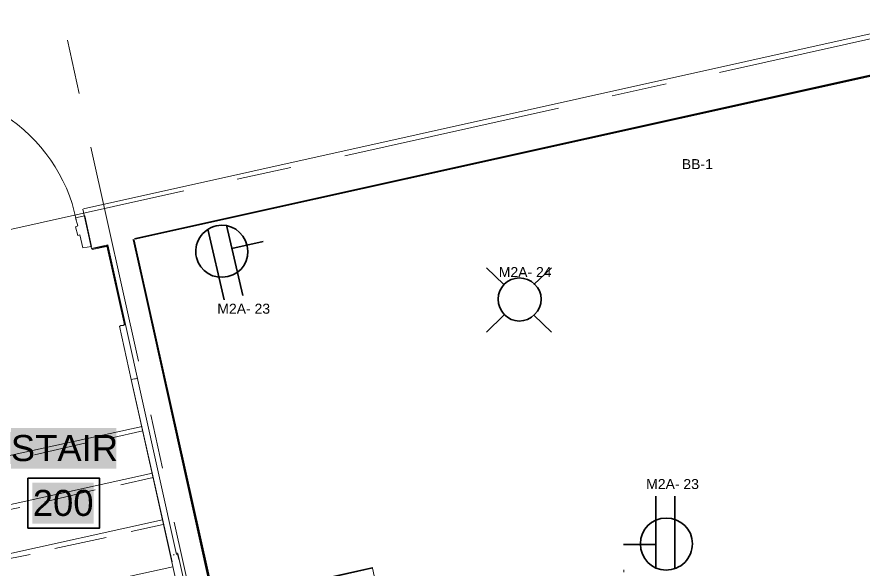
# Model space of a CAD drawing. Header units: millimetres. Extents: x 0.7 to 36.3, y 0.7 to 47.9.
# Drawn here: x 25.939 to 27.868, y 13.58 to 14.841 of the extents above; entities that cross this region are included whole.
import ezdxf

# ---------------------------------------------------------------- set-up
doc = ezdxf.new("R2010")
doc.units = ezdxf.units.MM
doc.header["$LTSCALE"] = 0.007
doc.layers.add('PDF2_Geometry', color=7, linetype='Continuous')
doc.layers.add('PDF_Text', color=7, linetype='Continuous')
doc.layers.add('PDF_Geometry', color=7, linetype='Continuous', true_color=0x777777)
doc.layers.add('PDF_Solid Fills', color=7, linetype='Continuous', true_color=0xffffff)
doc.styles.add('PDF Arial', font='arial.ttf')

msp = doc.modelspace()

# ---------------------------------------------------------------- linework, layer by layer
at = {"layer": 'PDF2_Geometry', "lineweight": 35}
for points in [[(26.4109, 14.196), (26.374, 14.3568)], [(26.4531, 14.2057), (26.4162, 14.3665)], [(26.5, 14.3293), (26.4285, 14.3129)], [(27.3938, 13.7486), (27.3938, 13.5836)], [(27.4372, 13.7486), (27.4372, 13.5836)], [(27.3205, 13.6386), (27.3938, 13.6386)]]:
    msp.add_lwpolyline(points, dxfattribs=at)
for centre, start, end in [((26.4058, 14.3063), 102.6896, 193.1691), ((27.4174, 13.64), 269.7603, 0.2397)]:
    msp.add_arc(centre, 0.0597, start, end, dxfattribs=at)
for points in [[(26.3927, 14.3646), (26.4252, 14.372), (26.4555, 14.3516), (26.463, 14.3191)], [(26.463, 14.3191), (26.4704, 14.2866), (26.4517, 14.2567), (26.4192, 14.2492)], [(26.4192, 14.2492), (26.3867, 14.2418), (26.3551, 14.2602), (26.3477, 14.2927)], [(27.3588, 13.6403), (27.3588, 13.6736), (27.3838, 13.6986), (27.4172, 13.6986)], [(27.4172, 13.6986), (27.4505, 13.6986), (27.4772, 13.6736), (27.4772, 13.6403)], [(27.4172, 13.5803), (27.3838, 13.5803), (27.3588, 13.6069), (27.3588, 13.6403)]]:
    msp.add_open_spline(points, degree=3, dxfattribs=at)
at = {"layer": 'PDF_Geometry', "lineweight": 9}
for points in [[(26.2064, 14.3358), (28.4782, 14.8408), (28.4782, 14.8392), (26.2064, 14.3341), (28.4782, 14.8392)], [(28.4782, 14.8375), (26.2082, 14.3341)], [(27.5391, 14.7145), (28.0257, 14.8228)], [(26.0806, 14.6661), (26.0539, 14.7877)], [(27.2944, 14.6613), (27.4177, 14.688)], [(26.6859, 14.5245), (27.1725, 14.6329)], [(26.2156, 14.0561), (26.1073, 14.5444)], [(26.4406, 14.4711), (26.5623, 14.4977)], [(25.8306, 14.3361), (26.3189, 14.4444)], [(26.0939, 14.3877), (26.0723, 14.3827), (26.0773, 14.3644), (26.0723, 14.3627), (26.0773, 14.3427), (26.0823, 14.3444), (26.0889, 14.3144), (26.1089, 14.3178)], [(26.3889, 13.5045), (26.7489, 13.5844), (26.3873, 13.5045), (26.3873, 13.5028), (26.2039, 14.3344), (26.3889, 13.5045), (26.2039, 14.3328)], [(26.2923, 13.5994), (26.1989, 14.0144), (26.1723, 14.1361), (26.1856, 14.1394), (26.1456, 14.3194), (26.1106, 14.3128), (26.1089, 14.3128)], [(26.1439, 14.3178), (26.1106, 14.3111), (26.1106, 14.3128), (26.1456, 14.3194)], [(26.1439, 14.3211), (26.1856, 14.1394), (26.1456, 14.3211)], [(26.1839, 14.1394), (26.1439, 14.3194)], [(26.3906, 13.5061), (26.2056, 14.3328)], [(26.1989, 14.0144), (26.2139, 14.0178), (26.1989, 14.0144), (26.1723, 14.1361), (26.1989, 14.0144), (26.3706, 13.2445), (26.3856, 13.2561), (26.3056, 13.6178)], [(26.2706, 13.8128), (26.2439, 13.9344)], [(26.2239, 13.9078), (25.8456, 13.8244), (25.8689, 13.7178), (25.8923, 13.6111), (26.2706, 13.6944)], [(26.2256, 13.8978), (26.1523, 13.8811)], [(26.0939, 13.8694), (25.9789, 13.8428)], [(26.2473, 13.8011), (25.8689, 13.7178)], [(26.2489, 13.7911), (26.1756, 13.7744)], [(26.1173, 13.7628), (26.0023, 13.7361)], [(25.9456, 13.7228), (25.8706, 13.7078)], [(26.2723, 13.6844), (26.1989, 13.6678)], [(26.4056, 13.2028), (26.2973, 13.6894)], [(26.1423, 13.6544), (26.0256, 13.6294)], [(25.9689, 13.6161), (25.8956, 13.6011)], [(26.2973, 13.6161), (26.2956, 13.6144)], [(26.3073, 13.6044), (26.3039, 13.6194)], [(26.2939, 13.5878), (25.9156, 13.5045)], [(26.3889, 13.5061), (26.7489, 13.5861), (26.7489, 13.5844), (26.3873, 13.5028)], [(26.7489, 13.5844), (26.7489, 13.5844)]]:
    msp.add_lwpolyline(points, dxfattribs=at)
at = {"layer": 'PDF_Geometry', "lineweight": 18}
for points in [[(26.0907, 14.4037), (27.9774, 14.8237)], [(26.2064, 14.3357), (27.9981, 14.7341), (27.9782, 14.8241)], [(26.0889, 14.4027), (26.1089, 14.3128), (26.1456, 14.3211), (26.3023, 13.6161)], [(25.174, 13.4061), (25.1823, 13.3745), (25.469, 13.4378), (25.8606, 13.5244), (26.0589, 12.6378), (26.0173, 12.6295), (26.0289, 12.5812), (26.0689, 12.5895), (26.1789, 12.0962), (26.2273, 12.1062), (26.1173, 12.6012), (26.5139, 12.6895), (26.7322, 11.7045), (26.7856, 11.7162), (26.5606, 12.7245), (26.4023, 13.4345), (26.7639, 13.5145), (26.7489, 13.5844), (26.3873, 13.5028), (26.2039, 14.3344)]]:
    msp.add_lwpolyline(points, dxfattribs=at)
at = {"layer": 'PDF_Geometry', "lineweight": 13}
msp.add_lwpolyline([(26.0889, 14.3144), (26.0823, 14.3444), (26.0773, 14.3427), (26.0723, 14.3627), (26.0773, 14.3644), (26.0723, 14.3827), (26.0939, 14.3877), (26.1089, 14.3178)], close=True, dxfattribs=at)
at = {"layer": 'PDF_Geometry', "lineweight": 35}
for points in [[(27.0079, 14.2692), (27.0479, 14.2309)], [(27.1563, 14.2692), (27.1163, 14.2309)], [(27.0079, 14.1226), (27.0479, 14.1609)], [(27.1563, 14.1226), (27.1163, 14.1609)]]:
    msp.add_lwpolyline(points, dxfattribs=at)
at = {"layer": 'PDF_Geometry', "lineweight": 9}
for points in [[(26.1856, 14.1394), (26.1839, 14.1394), (26.1823, 14.1394), (26.1806, 14.1378), (26.1789, 14.1378), (26.1773, 14.1378), (26.1756, 14.1378), (26.1739, 14.1361), (26.1756, 14.1378), (26.1773, 14.1378), (26.1789, 14.1378), (26.1806, 14.1378), (26.1823, 14.1394), (26.1839, 14.1394)], [(26.1856, 14.1394), (26.1839, 14.1394), (26.1823, 14.1394), (26.1806, 14.1378), (26.1789, 14.1378), (26.1773, 14.1378), (26.1756, 14.1378), (26.1739, 14.1361), (26.1756, 14.1378), (26.1773, 14.1378), (26.1789, 14.1378), (26.1806, 14.1378), (26.1823, 14.1394), (26.1839, 14.1394)], [(26.2073, 14.0161), (26.2089, 14.0161)], [(27.321, 13.5805), (27.321, 13.5755)]]:
    msp.add_lwpolyline(points, close=True, dxfattribs=at)
at = {"layer": 'PDF_Geometry', "color": 7, "lineweight": 35}
msp.add_lwpolyline([(25.9639, 13.7894), (26.1273, 13.7894), (26.1273, 13.6761), (25.9639, 13.6761)], close=True, dxfattribs=at)
at = {"layer": 'PDF_Geometry', "lineweight": 9}
msp.add_arc((25.7071, 14.3017), 0.375, 11.9572, 102.5508, dxfattribs=at)
at = {"layer": 'PDF_Geometry', "lineweight": 35}
msp.add_arc((27.083, 14.1975), 0.0484, 90.0411, 179.9589, dxfattribs=at)
for points in [[(27.0829, 14.2459), (27.1096, 14.2459), (27.1329, 14.2242), (27.1329, 14.1976)], [(27.0829, 14.1476), (27.0563, 14.1476), (27.0346, 14.1709), (27.0346, 14.1976)], [(27.1329, 14.1976), (27.1329, 14.1709), (27.1096, 14.1476), (27.0829, 14.1476)]]:
    msp.add_open_spline(points, degree=3, dxfattribs=at)
at = {"layer": 'PDF_Solid Fills', "lineweight": 35, "transparency": 33554559}
for points in [[(25.9239, 13.8111), (26.1656, 13.8111), (25.9239, 13.9044), (26.1656, 13.9044)], [(25.9739, 13.6861), (26.1139, 13.6861), (25.9739, 13.7794), (26.1139, 13.7794)]]:
    msp.add_solid(points, dxfattribs=at)

# ---------------------------------------------------------------- texts
at = {"layer": 'PDF_Text', "attachment_point": 4, "style": 'PDF Arial'}
for s, insert, char_height in [('BB-1', (27.4531, 14.5054), 0.02276), ('M2A- 24', (27.0363, 14.2593), 0.02276), ('M2A- 23', (26.3953, 14.1757), 0.02276), ('STAIR', (25.925, 13.8579), 0.05939), ('M2A- 23', (27.3719, 13.7762), 0.02276), ('200', (25.975, 13.7329), 0.05939)]:
    msp.add_mtext(s, dxfattribs=dict(at, insert=insert, char_height=char_height))

doc.saveas('drawing.dxf')
